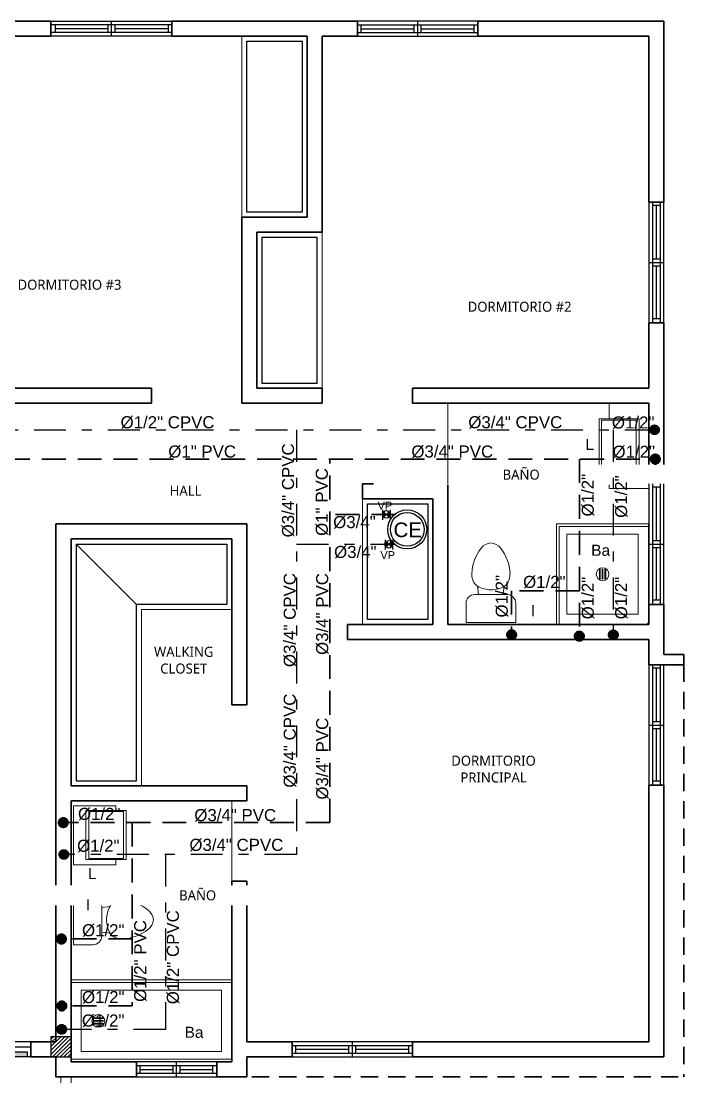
# Model space of a CAD drawing. Header units: feet. Extents: x 1019 to 2236, y -546 to 122.
# Drawn here: x 1074 to 1080.6, y -188.92 to -178.42 of the extents above; entities that cross this region are included whole.
import ezdxf

# ---------------------------------------------------------------- set-up
doc = ezdxf.new("R2010")
doc.units = ezdxf.units.FT
doc.header["$LTSCALE"] = 0.05
doc.header["$MEASUREMENT"] = 0
for name, pattern in [('CONTINUA', [0]), ('DASHDOT', [25.4, 12.7, -6.35, 0, -6.35]), ('HIDDEN', [9.525, 6.35, -3.175])]:
    doc.linetypes.add(name, pattern=pattern)
for name, color, linetype, lineweight in [('A-WALL', 7, 'Continuous', 25), ('AGUA POTABLE', 5, 'HIDDEN', 35), ('AGUAFRIA', 5, 'HIDDEN', 30), ('closet', 8, 'Continuous', 5), ('I-FURN', 8, 'Continuous', 0), ('P-SANR-FIXT', 8, 'Continuous', 9)]:
    doc.layers.add(name, color=color, linetype=linetype, lineweight=lineweight)
for name, color, linetype in [('AGUA_CALIENTE', 1, 'DASHDOT'), ('columna', 9, 'Continuous'), ('MB3', 8, 'Continuous'), ('MUROS', 7, 'Continuous'), ('PERT-VENT', 8, 'Continuous'), ('PISO', 8, 'Continuous'), ('TEXXT', 2, 'Continuous'), ('TXT', 2, 'Continuous')]:
    doc.layers.add(name, color=color, linetype=linetype)
doc.styles.add('ads', font='trebuc.ttf', dxfattribs={"height": 0.14})
doc.styles.add('DAMIAN', font='arial.ttf', dxfattribs={"height": 0.12})

# ---------------------------------------------------------------- blocks, each defined once
blk = doc.blocks.new('bath_sink_6127 - bath_sink_6127-542651-Nivel 1')
at = {"layer": 'I-FURN'}
for p, q in [((0.293, 0.244), (0.293, 0.4)), ((0.395, 0.244), (-0.005, 0.244)), ((-0.005, 0.244), (-0.005, -0.245)), ((0.025, -0.234), (0.025, 0.233)), ((0.025, 0.233), (0.369, 0.233)), ((0.369, 0.233), (0.369, -0.234)), ((0.395, -0.245), (0.395, 0.244)), ((-0.005, -0.245), (0.395, -0.245)), ((0.369, -0.234), (0.025, -0.234)), ((0.293, -0.448), (0.293, -0.245)), ((-0.1, -0.448), (0.293, -0.448))]:
    blk.add_line(p, q, dxfattribs=at)
blk = doc.blocks.new('Toilet_-_Tank_-_3D_4840 - 17_ High_ Seat Not Visible-536545-Nivel 1')
at = {"layer": 'P-SANR-FIXT'}
for p, q in [((0.248, 0.489), (-0.248, 0.489)), ((-0.248, 0.489), (-0.248, 0.298)), ((0.248, 0.298), (0.248, 0.489)), ((-0.159, 0.21), (-0.123, 0.21)), ((-0.123, 0.21), (-0.132, 0.127)), ((-0.123, 0.21), (0.123, 0.21)), ((0.132, 0.127), (0.123, 0.21)), ((0.123, 0.21), (0.159, 0.21))]:
    blk.add_line(p, q, dxfattribs=at)
for centre, radius, start, end in [((-0.159, 0.298), 0.0889, 180, 270), ((0.159, 0.298), 0.0889, 270, 360), ((-0.083, 0.041), 0.0995, 119.8981, 151.0596), ((0, -0.104), 0.266, 90.1019, 119.8981), ((0, -0.104), 0.266, 60.1019, 89.8981), ((0.083, 0.041), 0.0995, 28.9404, 60.1019), ((-0.023, 0.008), 0.167, 151.0596, 182.709), ((0.023, 0.008), 0.167, 357.291, 28.9404), ((0.25, 0.021), 0.441, 182.709, 218.5058), ((-0.25, 0.021), 0.441, 321.4942, 357.291), ((0.011, -0.169), 0.136, 218.5058, 265.219), ((-0.011, -0.169), 0.136, 274.781, 321.4942)]:
    blk.add_arc(centre, radius, start, end, dxfattribs=at)
blk = doc.blocks.new('Shower_Stall_9385 - 1-684532-Nivel 1')
at = {"layer": 'P-SANR-FIXT'}
for p, q in [((-0.576, 0.533), (0.424, 0.533)), ((-0.576, -0.381), (-0.576, 0.533)), ((0.424, 0.508), (-0.551, 0.508)), ((-0.551, -0.381), (-0.551, 0.508)), ((-0.475, -0.279), (-0.475, 0.432)), ((-0.475, 0.432), (0.322, 0.432)), ((0.322, 0.432), (0.322, -0.279)), ((-0.121, 0.108), (-0.032, 0.108)), ((-0.032, 0.099), (-0.121, 0.099)), ((-0.121, 0.081), (-0.032, 0.081)), ((-0.032, 0.072), (-0.121, 0.072)), ((-0.121, 0.053), (-0.032, 0.053)), ((-0.032, 0.044), (-0.121, 0.044)), ((0.322, -0.279), (-0.475, -0.279)), ((-0.576, -0.381), (-0.551, -0.381)), ((-0.551, -0.381), (0.398, -0.381))]:
    blk.add_line(p, q, dxfattribs=at)
for centre, radius, start, end in [((-0.076, 0.076), 0.0635, 360, 180), ((-0.076, 0.076), 0.0635, 0, 180), ((-0.121, 0.103), 0.00444, 90, 270), ((-0.032, 0.103), 0.00444, 270, 90), ((-0.076, 0.076), 0.0635, 180, 360), ((-0.076, 0.076), 0.0635, 180, 360), ((-0.121, 0.076), 0.00444, 90, 270), ((-0.121, 0.049), 0.00444, 90, 270), ((-0.032, 0.076), 0.00444, 270, 90), ((-0.032, 0.049), 0.00444, 270, 90), ((0.398, -0.356), 0.0254, 270, 360)]:
    blk.add_arc(centre, radius, start, end, dxfattribs=at)
blk = doc.blocks.new('bath_sink_6127 - bath_sink_6127-V2-Nivel 1')
at = {"layer": 'I-FURN'}
for p, q in [((0.293, 0.297), (-0.127, 0.297)), ((-0.127, 0.297), (-0.127, -0.29)), ((0.395, 0.244), (-0.005, 0.244)), ((-0.005, 0.244), (-0.005, -0.245)), ((0.025, -0.234), (0.025, 0.233)), ((0.025, 0.233), (0.369, 0.233)), ((0.293, 0.244), (0.293, 0.297)), ((0.369, 0.233), (0.369, -0.234)), ((0.395, -0.245), (0.395, 0.244)), ((0.293, -0.29), (-0.127, -0.29)), ((-0.005, -0.245), (0.395, -0.245)), ((0.369, -0.234), (0.025, -0.234)), ((0.293, -0.29), (0.293, -0.245))]:
    blk.add_line(p, q, dxfattribs=at)
blk = doc.blocks.new('A$C59FC24C1')
at = {"layer": 'PERT-VENT', "extrusion": (-2.36783e-12, 8.94772e-16, -1)}
for p, q in [((0, 0), (0, 1.2)), ((0.038, 1.2), (0.038, 0)), ((0.038, 1.165), (0.113, 1.165)), ((0.038, 1.165), (0.113, 1.165)), ((0.075, 1.165), (0.075, 0.635)), ((0.113, 1.2), (0.113, 0)), ((0.15, 1.2), (0.15, 0)), ((0.113, 0.635), (0.038, 0.635)), ((0.15, 0.6), (0, 0.6)), ((0.113, 0.565), (0.038, 0.565)), ((0.075, 0.565), (0.075, 0.04)), ((0.038, 0.04), (0.113, 0.04))]:
    blk.add_line(p, q, dxfattribs=at)
blk = doc.blocks.new('A$C24CF40E6')
at = {"layer": 'P-SANR-FIXT', "extrusion": (-2.36783e-12, 8.94772e-16, -1)}
for p, q in [((0, 0.814), (1.6, 0.814)), ((1.6, 0.789), (0, 0.789)), ((1.6, 0.814), (1.6, 0.789)), ((1.6, 0.025), (1.6, 0.789)), ((0.102, 0.713), (1.498, 0.713)), ((1.498, 0.713), (1.498, 0.102)), ((1.283, 0.439), (1.373, 0.439)), ((1.373, 0.43), (1.283, 0.43)), ((1.283, 0.412), (1.373, 0.412)), ((1.373, 0.403), (1.283, 0.403)), ((1.283, 0.384), (1.373, 0.384)), ((1.373, 0.375), (1.283, 0.375)), ((1.498, 0.102), (0.102, 0.102))]:
    blk.add_line(p, q, dxfattribs=at)
at = {"layer": 'P-SANR-FIXT', "extrusion": (2.36783e-12, 8.94772e-16, -1)}
for p, q in [((0, 0.814), (0, 0.789)), ((0, 0.025), (0, 0.789)), ((0.102, 0.713), (0.102, 0.102))]:
    blk.add_line(p, q, dxfattribs=at)
at = {"layer": 'P-SANR-FIXT', "extrusion": (-2.36783e-12, -8.94772e-16, -1)}
for p, q in [((1.6, 0.025), (0, 0.025)), ((0, 0), (1.6, 0)), ((1.6, 0), (1.6, 0.025))]:
    blk.add_line(p, q, dxfattribs=at)
at = {"layer": 'P-SANR-FIXT', "extrusion": (2.36783e-12, -8.94772e-16, -1)}
blk.add_line((0, 0), (0, 0.025), dxfattribs=at)
at = {"layer": 'P-SANR-FIXT', "extrusion": (-2.36783e-12, 8.94772e-16, -1)}
for centre, radius, start, end in [((-1.328, 0.407), 0.0635, 0, 180), ((-1.328, 0.407), 0.0635, 0, 180), ((-1.283, 0.434), 0.00444, 270, 90), ((-1.373, 0.434), 0.00444, 90, 270), ((-1.328, 0.407), 0.0635, 180, 0), ((-1.328, 0.407), 0.0635, 180, 0), ((-1.283, 0.407), 0.00444, 270, 90), ((-1.283, 0.38), 0.00444, 270, 90), ((-1.373, 0.407), 0.00444, 90, 270), ((-1.373, 0.38), 0.00444, 90, 270)]:
    blk.add_arc(centre, radius, start, end, dxfattribs=at)
blk = doc.blocks.new('A$C7C1C6447')
for points in [[(1.575, 0.1), (2.462, 0.1), (2.462, 0.15), (1.575, 0.15)], [(0.038, 0), (0.86, 0), (0.86, 0.05), (0.038, 0.05)], [(0.785, 0.05), (1.65, 0.05), (1.65, 0.1), (0.785, 0.1)]]:
    blk.add_hatch(color=256).paths.add_polyline_path(points)
at = {"layer": 'PERT-VENT', "extrusion": (-6.28888e-16, -1.94037e-15, -1)}
for points in [[(-1.575, 0.1), (-2.462, 0.1), (-2.462, 0.15), (-1.575, 0.15)], [(-0.038, 0), (-0.86, 0), (-0.86, 0.05), (-0.038, 0.05)], [(-0.785, 0.05), (-1.65, 0.05), (-1.65, 0.1), (-0.785, 0.1)]]:
    blk.add_lwpolyline(points, close=True, dxfattribs=at)
at = {"layer": 'PISO'}
for p, q in [((0, 0.15), (2.5, 0.15)), ((0, 0), (2.5, 0))]:
    blk.add_line(p, q, dxfattribs=at)
at = {"layer": 'PISO', "extrusion": (-6.28888e-16, -1.94037e-15, -1)}
for p, q in [((0.823, 0.1), (0, 0.1)), ((1.65, 0.05), (2.5, 0.05))]:
    blk.add_line(p, q, dxfattribs=at)
blk = doc.blocks.new('A$C012446DC')
at = {"layer": 'PISO'}
h = blk.add_hatch(dxfattribs=at)
h.set_pattern_fill('ANSI31', color=256, scale=0.008571, angle=180)
h.set_pattern_definition([(225, (206536.064322, 1154820.960068), (0.0192434059784, -0.0192434059784), [])])
h.paths.add_polyline_path([(0, 0), (0.2, 0), (0.2, 0.2), (0, 0.2)])
at = {"layer": 'columna'}
blk.add_lwpolyline([(0.2, 0.2), (0, 0.2), (0, 0), (0.2, 0)], close=True, dxfattribs=at)
blk = doc.blocks.new('A$C791B5281')
at = {"layer": 'MUROS', "lineweight": 35}
blk.add_line((4.9, 10.3, 1.239), (5.1, 10.3, 1.239), dxfattribs=at)
for p in [(1.5, 10.1, 1.239), (4.9, 10.1, 1.239), (8.3, 10.1, 1.239), (0, 0, 1.239), (3.5, 0, 1.239), (6.3, 0, 1.239), (9.8, 0, 1.239)]:
    blk.add_blockref('A$C012446DC', p)

msp = doc.modelspace()

# ---------------------------------------------------------------- hatches: boundary and pattern name
at = {"layer": 'AGUA POTABLE', "ltscale": 3}
h = msp.add_hatch(color=256, dxfattribs=at)
h.dxf.hatch_style = 1
edge = h.paths.add_edge_path()
edge.add_arc((1078.883, -184.528), 0.0477, 180, 540, ccw=False)
h = msp.add_hatch(color=256, dxfattribs=at)
h.dxf.hatch_style = 1
edge = h.paths.add_edge_path()
edge.add_arc((1079.557, -184.542), 0.0477, 180, 540, ccw=False)
h = msp.add_hatch(color=256, dxfattribs=at)
h.dxf.hatch_style = 1
edge = h.paths.add_edge_path()
edge.add_arc((1074.421, -186.396), 0.0477, 180, 540, ccw=False)
h = msp.add_hatch(color=256, dxfattribs=at)
h.dxf.hatch_style = 1
edge = h.paths.add_edge_path()
edge.add_arc((1074.402, -187.553), 0.0477, 180, 540, ccw=False)
h = msp.add_hatch(color=256, dxfattribs=at)
h.dxf.hatch_style = 1
edge = h.paths.add_edge_path()
edge.add_arc((1074.407, -188.219), 0.0477, 180, 540, ccw=False)
at = {"layer": 'AGUA_CALIENTE', "ltscale": 0.5}
h = msp.add_hatch(color=256, dxfattribs=at)
h.dxf.hatch_style = 1
edge = h.paths.add_edge_path()
edge.add_arc((1080.305, -182.489), 0.0477, 180, 540, ccw=False)
h = msp.add_hatch(color=256, dxfattribs=at)
h.dxf.hatch_style = 1
edge = h.paths.add_edge_path()
edge.add_arc((1079.895, -184.528), 0.0477, 180, 540, ccw=False)
h = msp.add_hatch(color=256, dxfattribs=at)
h.dxf.hatch_style = 1
edge = h.paths.add_edge_path()
edge.add_arc((1074.427, -186.713), 0.0477, 180, 540, ccw=False)
h = msp.add_hatch(color=256, dxfattribs=at)
h.dxf.hatch_style = 1
edge = h.paths.add_edge_path()
edge.add_arc((1074.405, -188.452), 0.0477, 180, 540, ccw=False)
at = {"layer": 'TEXXT'}
h = msp.add_hatch(color=256, dxfattribs=at)
h.dxf.hatch_style = 1
h.paths.add_polyline_path([(1077.609, -183.305), (1077.636, -183.331), (1077.609, -183.358, -0.198912), (1077.598, -183.331, -0.198912)])
h = msp.add_hatch(color=256, dxfattribs=at)
h.dxf.hatch_style = 1
h.paths.add_polyline_path([(1077.636, -183.331), (1077.663, -183.305, -0.198912), (1077.674, -183.331, -0.198912), (1077.663, -183.358)])
h = msp.add_hatch(color=256, dxfattribs=at)
h.dxf.hatch_style = 1
h.paths.add_polyline_path([(1077.634, -183.6), (1077.661, -183.627), (1077.634, -183.653, -0.198912), (1077.623, -183.627, -0.198912)])
h = msp.add_hatch(color=256, dxfattribs=at)
h.dxf.hatch_style = 1
h.paths.add_polyline_path([(1077.661, -183.627), (1077.688, -183.6, -0.198912), (1077.699, -183.627, -0.198912), (1077.688, -183.653)])

# ---------------------------------------------------------------- linework, layer by layer
at = {"layer": 'A-WALL', "lineweight": 35, "extrusion": (2.36783e-12, 8.94772e-16, -1)}
for p, q in [((1072.798, -178.425), (1074.298, -178.425)), ((1074.298, -178.425), (1074.298, -178.575)), ((1075.501, -178.425), (1077.348, -178.425)), ((1075.501, -178.575), (1075.501, -178.425)), ((1077.348, -178.425), (1077.348, -178.575)), ((1078.548, -178.425), (1080.398, -178.425)), ((1078.548, -178.575), (1078.548, -178.425)), ((1080.398, -178.425), (1080.398, -180.225)), ((1074.298, -178.575), (1072.948, -178.575)), ((1076.848, -178.575), (1075.501, -178.575)), ((1076.848, -180.375), (1076.848, -178.575)), ((1077.348, -178.575), (1076.998, -178.575)), ((1076.998, -178.575), (1076.998, -180.525)), ((1080.248, -178.575), (1078.548, -178.575)), ((1080.248, -180.225), (1080.248, -178.575)), ((1080.248, -180.225), (1080.398, -180.225)), ((1076.198, -182.225), (1076.198, -180.375)), ((1076.198, -180.375), (1076.848, -180.375)), ((1076.348, -182.075), (1076.348, -180.525)), ((1076.348, -180.525), (1076.998, -180.525)), ((1080.248, -181.425), (1080.398, -181.425)), ((1080.248, -182.075), (1080.248, -181.425)), ((1080.398, -181.425), (1080.248, -181.425)), ((1080.248, -181.425), (1080.398, -181.425)), ((1080.398, -181.425), (1080.398, -183.025)), ((1072.948, -182.075), (1075.298, -182.075)), ((1075.298, -182.075), (1075.298, -182.225)), ((1076.998, -182.075), (1076.348, -182.075)), ((1076.998, -182.075), (1076.998, -182.225)), ((1077.898, -182.075), (1080.248, -182.075)), ((1077.898, -182.225), (1077.898, -182.075)), ((1075.298, -182.225), (1072.798, -182.225)), ((1076.998, -182.225), (1076.198, -182.225)), ((1080.248, -182.225), (1077.898, -182.225)), ((1080.248, -183.025), (1080.248, -182.225)), ((1077.398, -183.025), (1078.248, -183.025)), ((1078.248, -183.025), (1078.248, -184.425)), ((1080.398, -183.025), (1080.248, -183.025)), ((1080.398, -183.025), (1080.248, -183.025)), ((1077.398, -183.175), (1078.098, -183.175)), ((1078.098, -184.425), (1078.098, -183.175)), ((1074.348, -188.575), (1074.348, -183.425)), ((1074.348, -183.425), (1076.248, -183.425)), ((1076.248, -183.425), (1076.248, -185.226)), ((1074.498, -183.575), (1074.498, -186.029)), ((1076.098, -183.575), (1074.498, -183.575)), ((1076.098, -185.226), (1076.098, -183.575)), ((1078.098, -184.425), (1078.098, -184.125)), ((1080.248, -184.225), (1080.398, -184.225)), ((1080.248, -184.425), (1080.248, -184.228)), ((1080.398, -184.725), (1080.398, -184.225)), ((1077.248, -184.575), (1077.248, -184.425)), ((1077.248, -184.425), (1078.098, -184.425)), ((1078.248, -184.425), (1080.248, -184.425)), ((1080.248, -184.575), (1077.248, -184.575)), ((1080.598, -184.825), (1080.598, -184.725)), ((1076.098, -185.226), (1076.248, -185.226)), ((1074.498, -186.029), (1076.248, -186.029)), ((1076.248, -186.029), (1076.248, -186.179)), ((1080.248, -188.575), (1080.248, -186.025)), ((1080.398, -186.025), (1080.398, -188.725)), ((1074.498, -186.179), (1074.498, -188.775)), ((1076.248, -186.179), (1074.498, -186.179)), ((1076.098, -188.775), (1076.098, -186.979)), ((1076.098, -186.979), (1076.248, -186.979)), ((1076.248, -186.979), (1076.248, -188.575)), ((1074.098, -188.575), (1074.348, -188.575)), ((1076.248, -188.575), (1076.698, -188.575)), ((1076.698, -188.575), (1076.698, -188.725)), ((1076.698, -188.575), (1076.698, -188.725)), ((1077.898, -188.725), (1077.898, -188.575)), ((1077.898, -188.575), (1080.248, -188.575)), ((1074.098, -188.725), (1074.348, -188.725)), ((1074.348, -188.925), (1074.348, -188.725)), ((1075.148, -188.775), (1074.498, -188.775)), ((1076.098, -188.775), (1075.948, -188.775)), ((1076.248, -188.725), (1076.248, -188.925)), ((1076.248, -188.725), (1076.698, -188.725)), ((1080.398, -188.725), (1077.898, -188.725)), ((1075.148, -188.925), (1074.348, -188.925)), ((1076.248, -188.925), (1075.948, -188.925))]:
    msp.add_line(p, q, dxfattribs=at)
at = {"layer": 'A-WALL', "lineweight": 35}
for p, q in [((1077.398, -183.175), (1077.398, -183.025)), ((1080.248, -184.825), (1080.248, -184.575)), ((1080.598, -184.725), (1080.398, -184.725)), ((1080.598, -184.825), (1080.248, -184.825)), ((1080.398, -186.025), (1080.248, -186.025)), ((1074.098, -188.575), (1074.098, -188.725)), ((1075.148, -188.775), (1075.148, -188.925)), ((1075.948, -188.775), (1075.948, -188.925))]:
    msp.add_line(p, q, dxfattribs=at)
at = {"layer": 'AGUA POTABLE', "ltscale": 0.75}
for p, q in [((1071.707, -182.78), (1080.313, -182.78)), ((1077.725, -183.331), (1077.074, -183.331)), ((1079.557, -184.089), (1078.883, -184.089)), ((1078.883, -184.089), (1078.883, -184.528)), ((1077.074, -186.396), (1074.387, -186.396)), ((1075.108, -187.553), (1074.402, -187.553)), ((1075.108, -188.219), (1074.407, -188.219))]:
    msp.add_line(p, q, dxfattribs=at)
at = {"layer": 'AGUA POTABLE', "ltscale": 3}
for centre in [(1078.883, -184.528), (1079.557, -184.542), (1074.421, -186.396), (1074.402, -187.553), (1074.407, -188.219)]:
    msp.add_circle(centre, 0.0477, dxfattribs=at)
at = {"layer": 'AGUA_CALIENTE', "ltscale": 0.5}
for p, q in [((1070.455, -182.489), (1080.305, -182.489)), ((1076.742, -183.627), (1077.718, -183.627)), ((1076.742, -186.713), (1074.394, -186.713)), ((1075.437, -188.452), (1074.405, -188.452))]:
    msp.add_line(p, q, dxfattribs=at)
for centre in [(1080.305, -182.489), (1079.895, -184.528), (1074.427, -186.713), (1074.405, -188.452)]:
    msp.add_circle(centre, 0.0477, dxfattribs=at)
at = {"layer": 'AGUAFRIA', "color": 3, "linetype": 'CONTINUA'}
for radius in [0.194, 0.168]:
    msp.add_circle((1077.844, -183.48), radius, dxfattribs=at)
at = {"layer": 'closet', "extrusion": (2.36783e-12, 8.94772e-16, -1)}
for p, q in [((1076.198, -180.375), (1076.198, -178.575)), ((1076.998, -182.075), (1076.998, -180.525)), ((1075.198, -184.275), (1075.198, -186.029)), ((1076.098, -184.275), (1075.198, -184.275))]:
    msp.add_line(p, q, dxfattribs=at)
at = {"layer": 'closet'}
msp.add_line((1077.398, -183.175), (1077.398, -184.425), dxfattribs=at)
at = {"layer": 'MB3', "linetype": 'HIDDEN', "lineweight": 35, "ltscale": 0.54}
for p in [(1080.598, -184.825), (1076.298, -188.925)]:
    msp.add_line(p, (1080.598, -188.925), dxfattribs=at)
at = {"layer": 'P-SANR-FIXT'}
for p, q in [((1074.398, -188.925), (1074.398, -190.175)), ((1074.498, -188.925), (1074.498, -190.275))]:
    msp.add_line(p, q, dxfattribs=at)
at = {"layer": 'PERT-VENT', "extrusion": (-8.94772e-16, 2.36783e-12, -1)}
for p, q in [((1075.948, -188.775), (1075.148, -188.775)), ((1075.548, -188.925), (1075.548, -188.775)), ((1075.148, -188.812), (1075.948, -188.812)), ((1075.148, -188.887), (1075.948, -188.887)), ((1075.183, -188.812), (1075.183, -188.887)), ((1075.183, -188.812), (1075.183, -188.887)), ((1075.183, -188.85), (1075.513, -188.85)), ((1075.513, -188.887), (1075.513, -188.812)), ((1075.583, -188.887), (1075.583, -188.812)), ((1075.583, -188.85), (1075.907, -188.85)), ((1075.907, -188.812), (1075.907, -188.887)), ((1075.148, -188.925), (1075.948, -188.925))]:
    msp.add_line(p, q, dxfattribs=at)
at = {"layer": 'PISO'}
for points in [[(1076.798, -180.325), (1076.248, -180.325), (1076.248, -178.625), (1076.798, -178.625)], [(1076.948, -180.575), (1076.398, -180.575), (1076.398, -182.025), (1076.948, -182.025)], [(1078.048, -184.375), (1077.448, -184.375), (1077.448, -183.225), (1078.048, -183.225)], [(1076.048, -184.225), (1075.148, -184.225), (1074.548, -183.625), (1076.048, -183.625)], [(1075.148, -184.225), (1074.548, -183.625), (1074.548, -185.979), (1075.148, -185.979)]]:
    msp.add_lwpolyline(points, close=True, dxfattribs=at)
at = {"layer": 'TEXXT'}
for p, q in [((1077.599, -183.286), (1077.598, -183.384)), ((1077.663, -183.305), (1077.609, -183.358)), ((1077.663, -183.358), (1077.609, -183.305)), ((1077.675, -183.286), (1077.674, -183.384)), ((1077.624, -183.582), (1077.623, -183.679)), ((1077.688, -183.6), (1077.634, -183.653)), ((1077.688, -183.653), (1077.634, -183.6)), ((1077.7, -183.582), (1077.699, -183.679))]:
    msp.add_line(p, q, dxfattribs=at)
for centre in [(1077.636, -183.331), (1077.661, -183.627)]:
    msp.add_circle(centre, 0.0379, dxfattribs=at)

# ---------------------------------------------------------------- block references
at = {"rotation": 270}
msp.add_blockref('A$C59FC24C1', (1074.301, -178.425), dxfattribs=at)
at = {"xscale": -1, "rotation": 90}
for p in [(1078.548, -178.425), (1077.898, -188.575)]:
    msp.add_blockref('A$C59FC24C1', p, dxfattribs=at)
at = {"xscale": -1}
for name, p in [('A$C59FC24C1', (1080.398, -186.025)), ('A$C24CF40E6', (1076.098, -188.775)), ('A$C7C1C6447', (1074.098, -188.725))]:
    msp.add_blockref(name, p, dxfattribs=at)
at = {"layer": 'I-FURN', "extrusion": (2.36783e-12, 8.94772e-16, -1)}
msp.add_blockref('bath_sink_6127 - bath_sink_6127-542651-Nivel 1', (-1080.148, -182.625, 0), dxfattribs=at)
at = {"layer": 'I-FURN', "extrusion": (2.36783e-12, 8.94772e-16, -1), "rotation": 180}
msp.add_blockref('bath_sink_6127 - bath_sink_6127-V2-Nivel 1', (-1074.651, -186.519, 0), dxfattribs=at)
at = {"layer": 'P-SANR-FIXT', "extrusion": (2.36783e-12, 8.94772e-16, -1)}
for name, p, rotation in [('Shower_Stall_9385 - 1-684532-Nivel 1', (-1079.864, -184.001, 0), 270), ('Toilet_-_Tank_-_3D_4840 - 17_ High_ Seat Not Visible-536545-Nivel 1', (-1078.677, -183.918, 0), 180), ('Toilet_-_Tank_-_3D_4840 - 17_ High_ Seat Not Visible-536545-Nivel 1', (-1075.013, -187.362, 0), 270)]:
    msp.add_blockref(name, p, dxfattribs=dict(at, rotation=rotation))

# ---------------------------------------------------------------- texts
at = {"layer": 'TEXXT', "style": 'DAMIAN'}
for s, insert, char_height, width, attachment_point in [('\\A1;{\\fArial|b0|i0|c238|p34;%%C}1/2{\\fArial|b0|i0|c238|p34;"} CPVC', (1074.991, -182.354), 0.12, 2.904, 1), ('\\A1;{\\fArial|b0|i0|c238|p34;%%C}3/4{\\fArial|b0|i0|c238|p34;"} CPVC', (1078.452, -182.354), 0.12, 2.904, 1), ('\\A1;{\\fArial|b0|i0|c238|p34;%%C}1/2{\\fArial|b0|i0|c238|p34;"}  ', (1080.304, -182.356), 0.12, 2.904, 3), (' L', (1079.703, -182.58), 0.11, 2.904, 3), ('\\A1;{\\fArial|b0|i0|c238|p34;%%C}1{\\fArial|b0|i0|c238|p34;"} PVC', (1075.466, -182.645), 0.12, 2.904, 1), ('\\A1;{\\fArial|b0|i0|c238|p34;%%C}3/4{\\fArial|b0|i0|c238|p34;"} PVC', (1077.885, -182.645), 0.12, 2.904, 1), ('\\A1;{\\fArial|b0|i0|c238|p34;%%C}1/2{\\fArial|b0|i0|c238|p34;"}  ', (1080.31, -182.647), 0.12, 2.904, 3), ('VP', (1077.695, -183.204), 0.0786, 1.21968, 3), ('\\A1;{\\fArial|b0|i0|c238|p34;%%C}3/4{\\fArial|b0|i0|c238|p34;"}  ', (1077.107, -183.347), 0.12, 2.904, 1), ('CE', (1077.991, -183.411), 0.146, 2.26512, 3), ('\\A1;{\\fArial|b0|i0|c238|p34;%%C}3/4{\\fArial|b0|i0|c238|p34;"}  ', (1077.116, -183.644), 0.12, 2.904, 1), (' Ba', (1079.863, -183.632), 0.11, 2.904, 3), ('VP', (1077.723, -183.696), 0.0786, 1.21968, 3), ('\\A1;{\\fArial|b0|i0|c238|p34;%%C}1/2{\\fArial|b0|i0|c238|p34;"}  ', (1079.42, -183.942), 0.12, 2.904, 3), (' I', (1079.118, -184.233), 0.11, 2.904, 3), ('\\A1;{\\fArial|b0|i0|c238|p34;%%C}1/2{\\fArial|b0|i0|c238|p34;"}  ', (1074.99, -186.249), 0.12, 2.904, 3), ('\\A1;{\\fArial|b0|i0|c238|p34;%%C}3/4{\\fArial|b0|i0|c238|p34;"} PVC', (1075.725, -186.261), 0.12, 2.904, 1), ('\\A1;{\\fArial|b0|i0|c238|p34;%%C}1/2{\\fArial|b0|i0|c238|p34;"}  ', (1074.981, -186.566), 0.12, 2.904, 3), ('\\A1;{\\fArial|b0|i0|c238|p34;%%C}3/4{\\fArial|b0|i0|c238|p34;"} CPVC', (1075.676, -186.557), 0.12, 2.904, 1), (' L', (1074.753, -186.848), 0.11, 2.904, 3), ('\\A1;{\\fArial|b0|i0|c238|p34;%%C}1/2{\\fArial|b0|i0|c238|p34;"}  ', (1075.03, -187.406), 0.12, 2.904, 3), ('\\A1;{\\fArial|b0|i0|c238|p34;%%C}1/2{\\fArial|b0|i0|c238|p34;"}  ', (1075.03, -188.071), 0.12, 2.904, 3), ('\\A1;{\\fArial|b0|i0|c238|p34;%%C}1/2{\\fArial|b0|i0|c238|p34;"}  ', (1075.029, -188.304), 0.12, 2.904, 3), (' Ba', (1075.816, -188.426), 0.11, 2.904, 3)]:
    msp.add_mtext(s, dxfattribs=dict(at, insert=insert, char_height=char_height, width=width, attachment_point=attachment_point))
at = {"layer": 'TEXXT', "char_height": 0.12, "width": 2.904, "rotation": 90, "style": 'DAMIAN'}
for s, insert, attachment_point in [('\\A1;{\\fArial|b0|i0|c238|p34;%%C}3/4{\\fArial|b0|i0|c238|p34;"} CPVC', (1076.739, -183.914), 9), ('\\A1;{\\fArial|b0|i0|c238|p34;%%C}3/4{\\fArial|b0|i0|c238|p34;"} PVC', (1077.062, -183.914), 9), ('\\A1;{\\fArial|b0|i0|c238|p34;%%C}1/2{\\fArial|b0|i0|c238|p34;"}  ', (1078.849, -184.356), 7), ('\\A1;{\\fArial|b0|i0|c238|p34;%%C}1/2{\\fArial|b0|i0|c238|p34;"}  ', (1079.705, -184.374), 7), ('\\A1;{\\fArial|b0|i0|c238|p34;%%C}1/2{\\fArial|b0|i0|c238|p34;"}  ', (1080.037, -184.374), 7), ('\\A1;{\\fArial|b0|i0|c238|p34;%%C}3/4{\\fArial|b0|i0|c238|p34;"} CPVC', (1076.739, -185.113), 9), ('\\A1;{\\fArial|b0|i0|c238|p34;%%C}3/4{\\fArial|b0|i0|c238|p34;"} PVC', (1077.062, -185.353), 9), ('\\A1;{\\fArial|b0|i0|c238|p34;%%C}1/2{\\fArial|b0|i0|c238|p34;"} CPVC', (1075.576, -187.267), 9), ('\\A1;{\\fArial|b0|i0|c238|p34;%%C}1/2{\\fArial|b0|i0|c238|p34;"} PVC', (1075.251, -187.365), 9)]:
    msp.add_mtext(s, dxfattribs=dict(at, insert=insert, attachment_point=attachment_point))
at = {"layer": 'TXT', "char_height": 0.1, "width": 2.838, "attachment_point": 2, "style": 'ads', "bg_fill": 2}
for s, insert in [('DORMITORIO #3', (1074.483, -180.996)), ('DORMITORIO #2', (1078.963, -181.215)), ('HALL', (1075.638, -183.045)), ('DORMITORIO \\PPRINCIPAL', (1078.703, -185.73))]:
    msp.add_mtext(s, dxfattribs=dict(at, insert=insert))
at = {"layer": 'TXT', "insert": (1075.62, -184.647), "char_height": 0.1, "width": 2.838, "attachment_point": 2, "style": 'ads'}
msp.add_mtext('WALKING\\PCLOSET', dxfattribs=at)

# ---------------------------------------------------------------- next in the draw order: linework, layer by layer
at = {"layer": 'AGUA POTABLE', "ltscale": 0.75}
msp.add_line((1077.074, -186.396), (1077.074, -182.78), dxfattribs=at)
at = {"layer": 'AGUA_CALIENTE', "ltscale": 0.5}
msp.add_line((1076.742, -182.489), (1076.742, -186.713), dxfattribs=at)

# ---------------------------------------------------------------- next in the draw order: block references
at = {"xscale": -1}
msp.add_blockref('A$C59FC24C1', (1080.398, -181.425), dxfattribs=at)

# ---------------------------------------------------------------- next in the draw order: texts
at = {"layer": 'TEXXT', "char_height": 0.12, "width": 2.904, "attachment_point": 9, "rotation": 90, "style": 'DAMIAN'}
for s, insert in [('\\A1;{\\fArial|b0|i0|c238|p34;%%C}3/4{\\fArial|b0|i0|c238|p34;"} CPVC', (1076.722, -182.624)), ('\\A1;{\\fArial|b0|i0|c238|p34;%%C}1{\\fArial|b0|i0|c238|p34;"} PVC', (1077.058, -182.87))]:
    msp.add_mtext(s, dxfattribs=dict(at, insert=insert))
at = {"layer": 'TXT', "char_height": 0.1, "width": 2.838, "attachment_point": 2, "style": 'ads', "bg_fill": 2}
for insert in [(1078.978, -182.885), (1075.758, -187.069)]:
    msp.add_mtext('BAÑO', dxfattribs=dict(at, insert=insert))

# ---------------------------------------------------------------- next in the draw order: hatches: boundary and pattern name
at = {"layer": 'AGUA POTABLE', "ltscale": 3}
h = msp.add_hatch(color=256, dxfattribs=at)
h.dxf.hatch_style = 1
edge = h.paths.add_edge_path()
edge.add_arc((1080.313, -182.78), 0.0477, 180, 540, ccw=False)

# ---------------------------------------------------------------- next in the draw order: linework, layer by layer
at = {"layer": 'AGUA POTABLE', "ltscale": 0.75}
for p, q in [((1079.557, -182.78), (1079.557, -184.576)), ((1075.108, -186.396), (1075.108, -188.219))]:
    msp.add_line(p, q, dxfattribs=at)
at = {"layer": 'AGUA POTABLE', "ltscale": 3}
msp.add_circle((1080.313, -182.78), 0.0477, dxfattribs=at)
at = {"layer": 'AGUA_CALIENTE', "ltscale": 0.5}
for p, q in [((1079.895, -182.489), (1079.895, -184.528)), ((1075.437, -186.713), (1075.437, -188.452))]:
    msp.add_line(p, q, dxfattribs=at)
at = {"layer": 'closet'}
for p, q in [((1078.248, -183.025), (1078.248, -182.225)), ((1076.098, -186.979), (1076.098, -186.179))]:
    msp.add_line(p, q, dxfattribs=at)

# ---------------------------------------------------------------- next in the draw order: block references
msp.add_blockref('A$C791B5281', (1064.498, -188.725, -1.239))
at = {"xscale": -1}
msp.add_blockref('A$C59FC24C1', (1080.398, -184.225), dxfattribs=at)

# ---------------------------------------------------------------- next in the draw order: texts
at = {"layer": 'TEXXT', "char_height": 0.12, "width": 2.904, "attachment_point": 7, "rotation": 90, "style": 'DAMIAN'}
for insert in [(1079.705, -183.351), (1080.037, -183.365)]:
    msp.add_mtext('\\A1;{\\fArial|b0|i0|c238|p34;%%C}1/2{\\fArial|b0|i0|c238|p34;"}  ', dxfattribs=dict(at, insert=insert))
at = {"layer": 'TEXXT', "insert": (1074.688, -187.158), "char_height": 0.11, "width": 2.904, "attachment_point": 3, "style": 'DAMIAN'}
msp.add_mtext(' I', dxfattribs=at)

doc.saveas('drawing.dxf')
